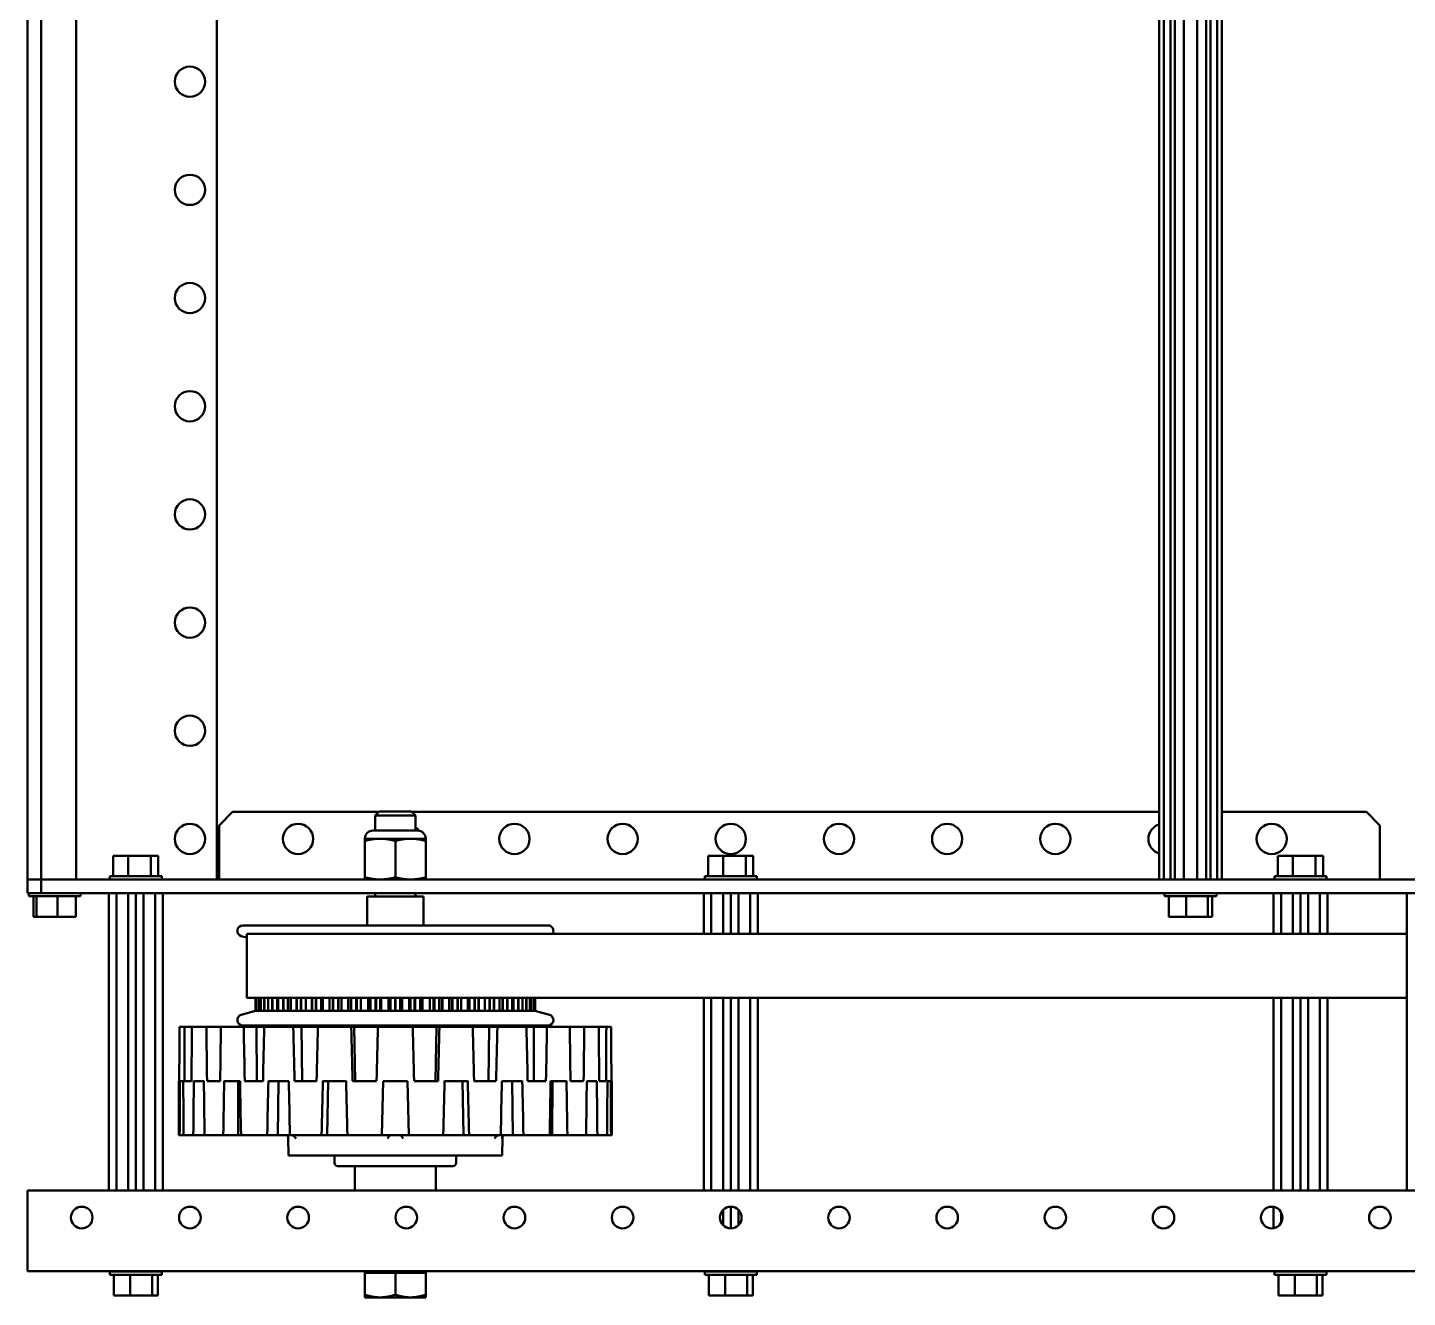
# Model space of a CAD drawing. Header units: inches. Extents: x 7.8 to 84, y 3.4 to 72.4.
# Drawn here: x 7.82 to 20.58, y 48.97 to 60.71 of the extents above; entities that cross this region are included whole.
import ezdxf

# ---------------------------------------------------------------- set-up
doc = ezdxf.new("R2010")
doc.units = ezdxf.units.IN
doc.header["$MEASUREMENT"] = 0
doc.layers.add('Visible (ANSI)', color=7, linetype='Continuous', lineweight=50)

msp = doc.modelspace()

# ---------------------------------------------------------------- linework, layer by layer
at = {"layer": 'Visible (ANSI)'}
for p, q in [((7.825, 52.835), (7.825, 68.585)), ((7.95, 52.835), (7.95, 68.585)), ((8.275, 52.835), (8.275, 68.585)), ((9.575, 52.835), (9.575, 68.585)), ((18.286, 52.835), (18.286, 68.585)), ((18.327, 52.835), (18.327, 68.585)), ((18.389, 52.835), (18.389, 68.585)), ((18.43, 52.835), (18.43, 68.585)), ((18.512, 52.835), (18.512, 68.585)), ((18.637, 52.835), (18.637, 68.585)), ((18.719, 52.835), (18.719, 68.585)), ((18.76, 52.835), (18.76, 68.585)), ((18.822, 52.835), (18.822, 68.585)), ((18.863, 52.835), (18.863, 68.585)), ((9.595, 53.335), (9.72, 53.46)), ((11.068, 53.46), (9.72, 53.46)), ((11.073, 53.465), (11.036, 53.428)), ((11.073, 53.465), (11.374, 53.465)), ((11.374, 53.465), (11.411, 53.428)), ((18.286, 53.46), (11.379, 53.46)), ((20.2, 53.46), (18.863, 53.46)), ((20.2, 53.46), (20.325, 53.335)), ((9.595, 53.335), (9.595, 52.897)), ((11.036, 53.428), (11.411, 53.428)), ((11.036, 53.428), (11.036, 53.288)), ((11.411, 53.428), (11.411, 53.288)), ((20.325, 52.897), (20.325, 53.335)), ((10.942, 53.212), (11.083, 53.212)), ((10.942, 53.212), (10.942, 52.835)), ((11.018, 53.288), (11.429, 53.288)), ((11.083, 53.212), (11.364, 53.212)), ((11.224, 53.192), (11.224, 52.855)), ((11.364, 53.212), (11.505, 53.212)), ((11.505, 53.212), (11.505, 52.835)), ((8.616, 53.055), (8.755, 53.055)), ((8.616, 52.865), (8.616, 53.055)), ((8.755, 53.055), (8.963, 53.055)), ((8.755, 52.865), (8.755, 53.055)), ((8.963, 53.055), (9.033, 53.055)), ((8.963, 52.865), (8.963, 53.055)), ((9.033, 52.865), (9.033, 53.055)), ((14.116, 53.055), (14.255, 53.055)), ((14.116, 52.865), (14.116, 53.055)), ((14.255, 53.055), (14.463, 53.055)), ((14.255, 52.865), (14.255, 53.055)), ((14.463, 53.055), (14.533, 53.055)), ((14.463, 52.865), (14.463, 53.055)), ((14.533, 52.865), (14.533, 53.055)), ((19.383, 53.055), (19.521, 53.055)), ((19.383, 52.865), (19.383, 53.055)), ((19.521, 53.055), (19.729, 53.055)), ((19.521, 52.865), (19.521, 53.055)), ((19.729, 53.055), (19.8, 53.055)), ((19.729, 52.865), (19.729, 53.055)), ((19.8, 52.865), (19.8, 53.055)), ((7.825, 52.835), (7.95, 52.835)), ((7.825, 52.835), (7.825, 52.71)), ((7.95, 52.835), (39.7, 52.835)), ((7.95, 52.71), (7.95, 52.835)), ((9.065, 52.865), (8.585, 52.865)), ((8.585, 52.835), (8.585, 52.865)), ((9.065, 52.835), (9.065, 52.865)), ((9.595, 52.835), (9.595, 52.897)), ((14.565, 52.865), (14.085, 52.865)), ((14.085, 52.835), (14.085, 52.865)), ((14.565, 52.835), (14.565, 52.865)), ((19.831, 52.865), (19.351, 52.865)), ((19.351, 52.835), (19.351, 52.865)), ((19.831, 52.835), (19.831, 52.865)), ((20.325, 52.897), (20.325, 52.835)), ((7.825, 52.71), (7.95, 52.71)), ((7.835, 52.71), (7.835, 52.68)), ((7.835, 52.68), (8.315, 52.68)), ((7.879, 52.68), (7.879, 52.49)), ((7.906, 52.68), (7.906, 52.49)), ((7.95, 52.71), (39.7, 52.71)), ((8.102, 52.68), (8.102, 52.49)), ((8.27, 52.68), (8.27, 52.49)), ((8.315, 52.71), (8.315, 52.68)), ((8.575, 52.71), (8.575, 49.96)), ((8.645, 52.71), (8.645, 49.96)), ((8.754, 52.71), (8.754, 49.96)), ((8.825, 52.71), (8.825, 49.96)), ((8.895, 52.71), (8.895, 49.96)), ((9.004, 52.71), (9.004, 49.96)), ((9.075, 52.71), (9.075, 49.96)), ((11.483, 52.678), (10.965, 52.678)), ((10.965, 52.678), (10.965, 52.41)), ((11.036, 52.71), (11.036, 52.678)), ((11.411, 52.71), (11.411, 52.678)), ((11.483, 52.678), (11.483, 52.41)), ((14.075, 52.71), (14.075, 52.333)), ((14.145, 52.71), (14.145, 52.333)), ((14.254, 52.71), (14.254, 52.333)), ((14.325, 52.71), (14.325, 52.333)), ((14.395, 52.71), (14.395, 52.333)), ((14.504, 52.71), (14.504, 52.333)), ((14.575, 52.71), (14.575, 52.333)), ((18.335, 52.71), (18.335, 52.68)), ((18.335, 52.68), (18.815, 52.68)), ((18.375, 52.68), (18.375, 52.49)), ((18.535, 52.68), (18.535, 52.49)), ((18.735, 52.68), (18.735, 52.49)), ((18.775, 52.68), (18.775, 52.49)), ((18.815, 52.71), (18.815, 52.68)), ((19.341, 52.71), (19.341, 52.333)), ((19.412, 52.71), (19.412, 52.333)), ((19.52, 52.71), (19.52, 52.333)), ((19.591, 52.71), (19.591, 52.333)), ((19.662, 52.71), (19.662, 52.333)), ((19.77, 52.71), (19.77, 52.333)), ((19.841, 52.71), (19.841, 52.333)), ((20.575, 52.71), (20.575, 49.96)), ((7.906, 52.49), (7.879, 52.49)), ((8.102, 52.49), (7.906, 52.49)), ((8.27, 52.49), (8.102, 52.49)), ((18.535, 52.49), (18.375, 52.49)), ((18.735, 52.49), (18.535, 52.49)), ((18.775, 52.49), (18.735, 52.49)), ((9.85, 52.298), (9.8, 52.311)), ((12.635, 52.41), (9.813, 52.41)), ((20.575, 52.333), (9.85, 52.333)), ((9.85, 51.742), (9.85, 52.333)), ((9.85, 51.742), (11.226, 51.742)), ((9.93, 51.742), (9.93, 51.62)), ((9.942, 51.742), (9.942, 51.62)), ((9.964, 51.742), (9.964, 51.62)), ((9.967, 51.742), (9.967, 51.62)), ((9.982, 51.742), (9.982, 51.62)), ((10.011, 51.742), (10.011, 51.62)), ((10.015, 51.742), (10.015, 51.62)), ((10.049, 51.742), (10.049, 51.62)), ((10.086, 51.742), (10.086, 51.62)), ((10.089, 51.742), (10.089, 51.62)), ((10.132, 51.742), (10.132, 51.62)), ((10.134, 51.742), (10.134, 51.62)), ((10.142, 51.742), (10.142, 51.62)), ((10.186, 51.742), (10.186, 51.62)), ((10.189, 51.742), (10.189, 51.62)), ((10.23, 51.742), (10.23, 51.62)), ((10.232, 51.742), (10.232, 51.62)), ((10.259, 51.742), (10.259, 51.62)), ((10.309, 51.742), (10.309, 51.62)), ((10.312, 51.742), (10.312, 51.62)), ((10.35, 51.742), (10.35, 51.62)), ((10.353, 51.742), (10.353, 51.62)), ((10.396, 51.742), (10.396, 51.62)), ((10.398, 51.742), (10.398, 51.62)), ((10.453, 51.742), (10.453, 51.62)), ((10.455, 51.742), (10.455, 51.62)), ((10.49, 51.742), (10.49, 51.62)), ((10.492, 51.742), (10.492, 51.62)), ((10.537, 51.742), (10.537, 51.62)), ((10.543, 51.742), (10.543, 51.62)), ((10.554, 51.742), (10.554, 51.62)), ((10.614, 51.742), (10.614, 51.62)), ((10.616, 51.742), (10.616, 51.62)), ((10.646, 51.742), (10.646, 51.62)), ((10.648, 51.742), (10.648, 51.62)), ((10.694, 51.742), (10.694, 51.62)), ((10.7, 51.742), (10.7, 51.62)), ((10.725, 51.742), (10.725, 51.62)), ((10.788, 51.742), (10.788, 51.62)), ((10.79, 51.742), (10.79, 51.62)), ((10.815, 51.742), (10.815, 51.62)), ((10.817, 51.742), (10.817, 51.62)), ((10.863, 51.742), (10.863, 51.62)), ((10.869, 51.742), (10.869, 51.62)), ((10.904, 51.742), (10.904, 51.62)), ((10.905, 51.742), (10.905, 51.62)), ((10.906, 51.742), (10.906, 51.62)), ((10.972, 51.742), (10.972, 51.62)), ((10.973, 51.742), (10.973, 51.62)), ((10.994, 51.742), (10.994, 51.62)), ((10.995, 51.742), (10.995, 51.62)), ((11.04, 51.742), (11.04, 51.62)), ((11.046, 51.742), (11.046, 51.62)), ((11.085, 51.742), (11.085, 51.62)), ((11.086, 51.742), (11.086, 51.62)), ((11.094, 51.742), (11.094, 51.62)), ((11.094, 51.742), (11.094, 51.62)), ((11.162, 51.742), (11.162, 51.62)), ((11.163, 51.742), (11.163, 51.62)), ((11.177, 51.742), (11.177, 51.62)), ((11.178, 51.742), (11.178, 51.62)), ((11.221, 51.742), (11.221, 51.62)), ((20.575, 51.742), (11.226, 51.742)), ((11.227, 51.742), (11.227, 51.62)), ((11.269, 51.742), (11.269, 51.62)), ((11.271, 51.742), (11.271, 51.62)), ((11.285, 51.742), (11.285, 51.62)), ((11.286, 51.742), (11.286, 51.62)), ((11.353, 51.742), (11.353, 51.62)), ((11.353, 51.742), (11.353, 51.62)), ((11.361, 51.742), (11.361, 51.62)), ((11.363, 51.742), (11.363, 51.62)), ((11.401, 51.742), (11.401, 51.62)), ((11.408, 51.742), (11.408, 51.62)), ((11.452, 51.742), (11.452, 51.62)), ((11.454, 51.742), (11.454, 51.62)), ((11.474, 51.742), (11.474, 51.62)), ((11.475, 51.742), (11.475, 51.62)), ((11.542, 51.742), (11.542, 51.62)), ((11.543, 51.742), (11.543, 51.62)), ((11.544, 51.742), (11.544, 51.62)), ((11.578, 51.742), (11.578, 51.62)), ((11.585, 51.742), (11.585, 51.62)), ((11.63, 51.742), (11.63, 51.62)), ((11.632, 51.742), (11.632, 51.62)), ((11.658, 51.742), (11.658, 51.62)), ((11.66, 51.742), (11.66, 51.62)), ((11.723, 51.742), (11.723, 51.62)), ((11.747, 51.742), (11.747, 51.62)), ((11.753, 51.742), (11.753, 51.62)), ((11.799, 51.742), (11.799, 51.62)), ((11.801, 51.742), (11.801, 51.62)), ((11.832, 51.742), (11.832, 51.62)), ((11.834, 51.742), (11.834, 51.62)), ((11.894, 51.742), (11.894, 51.62)), ((11.905, 51.742), (11.905, 51.62)), ((11.91, 51.742), (11.91, 51.62)), ((11.955, 51.742), (11.955, 51.62)), ((11.958, 51.742), (11.958, 51.62)), ((11.992, 51.742), (11.992, 51.62)), ((11.995, 51.742), (11.995, 51.62)), ((12.05, 51.742), (12.05, 51.62)), ((12.052, 51.742), (12.052, 51.62)), ((12.095, 51.742), (12.095, 51.62)), ((12.097, 51.742), (12.097, 51.62)), ((12.136, 51.742), (12.136, 51.62)), ((12.138, 51.742), (12.138, 51.62)), ((12.188, 51.742), (12.188, 51.62)), ((12.215, 51.742), (12.215, 51.62)), ((12.218, 51.742), (12.218, 51.62)), ((12.259, 51.742), (12.259, 51.62)), ((12.262, 51.742), (12.262, 51.62)), ((12.305, 51.742), (12.305, 51.62)), ((12.313, 51.742), (12.313, 51.62)), ((12.316, 51.742), (12.316, 51.62)), ((12.358, 51.742), (12.358, 51.62)), ((12.362, 51.742), (12.362, 51.62)), ((12.398, 51.742), (12.398, 51.62)), ((12.433, 51.742), (12.433, 51.62)), ((12.436, 51.742), (12.436, 51.62)), ((12.466, 51.742), (12.466, 51.62)), ((12.48, 51.742), (12.48, 51.62)), ((12.484, 51.742), (12.484, 51.62)), ((12.506, 51.742), (12.506, 51.62)), ((12.517, 51.742), (12.517, 51.62)), ((14.075, 51.742), (14.075, 49.96)), ((14.145, 51.742), (14.145, 49.96)), ((14.254, 51.742), (14.254, 49.96)), ((14.325, 51.742), (14.325, 49.96)), ((14.395, 51.742), (14.395, 49.96)), ((14.504, 51.742), (14.504, 49.96)), ((14.575, 51.742), (14.575, 49.96)), ((19.341, 51.742), (19.341, 49.96)), ((19.412, 51.742), (19.412, 49.96)), ((19.52, 51.742), (19.52, 49.96)), ((19.591, 51.742), (19.591, 49.96)), ((19.662, 51.742), (19.662, 49.96)), ((19.77, 51.742), (19.77, 49.96)), ((19.841, 51.742), (19.841, 49.96)), ((9.932, 51.62), (9.8, 51.584)), ((9.933, 51.62), (9.93, 51.62)), ((9.93, 51.62), (9.93, 51.62)), ((9.942, 51.62), (9.933, 51.62)), ((9.947, 51.62), (9.942, 51.62)), ((9.942, 51.62), (9.942, 51.62)), ((9.951, 51.62), (9.947, 51.62)), ((9.982, 51.62), (9.951, 51.62)), ((9.993, 51.62), (9.982, 51.62)), ((9.982, 51.62), (9.982, 51.62)), ((9.998, 51.62), (9.993, 51.62)), ((10.049, 51.62), (9.998, 51.62)), ((10.051, 51.62), (10.049, 51.62)), ((10.066, 51.62), (10.051, 51.62)), ((10.072, 51.62), (10.066, 51.62)), ((10.142, 51.62), (10.072, 51.62)), ((10.145, 51.62), (10.142, 51.62)), ((10.165, 51.62), (10.145, 51.62)), ((10.172, 51.62), (10.165, 51.62)), ((10.26, 51.62), (10.172, 51.62)), ((10.263, 51.62), (10.26, 51.62)), ((10.288, 51.62), (10.263, 51.62)), ((10.295, 51.62), (10.288, 51.62)), ((10.398, 51.62), (10.295, 51.62)), ((10.403, 51.62), (10.398, 51.62)), ((10.431, 51.62), (10.403, 51.62)), ((10.439, 51.62), (10.431, 51.62)), ((10.556, 51.62), (10.439, 51.62)), ((10.562, 51.62), (10.556, 51.62)), ((10.592, 51.62), (10.562, 51.62)), ((10.601, 51.62), (10.592, 51.62)), ((10.728, 51.62), (10.601, 51.62)), ((10.735, 51.62), (10.728, 51.62)), ((10.768, 51.62), (10.735, 51.62)), ((10.776, 51.62), (10.768, 51.62)), ((10.911, 51.62), (10.776, 51.62)), ((10.919, 51.62), (10.911, 51.62)), ((10.953, 51.62), (10.919, 51.62)), ((10.962, 51.62), (10.953, 51.62)), ((11.101, 51.62), (10.962, 51.62)), ((11.109, 51.62), (11.101, 51.62)), ((11.145, 51.62), (11.109, 51.62)), ((11.153, 51.62), (11.145, 51.62)), ((11.294, 51.62), (11.153, 51.62)), ((11.303, 51.62), (11.294, 51.62)), ((11.338, 51.62), (11.303, 51.62)), ((11.346, 51.62), (11.338, 51.62)), ((11.486, 51.62), (11.346, 51.62)), ((11.494, 51.62), (11.486, 51.62)), ((11.529, 51.62), (11.494, 51.62)), ((11.537, 51.62), (11.529, 51.62)), ((11.671, 51.62), (11.537, 51.62)), ((11.68, 51.62), (11.671, 51.62)), ((11.713, 51.62), (11.68, 51.62)), ((11.72, 51.62), (11.713, 51.62)), ((11.847, 51.62), (11.72, 51.62)), ((11.855, 51.62), (11.847, 51.62)), ((11.886, 51.62), (11.855, 51.62)), ((11.892, 51.62), (11.886, 51.62)), ((12.008, 51.62), (11.892, 51.62)), ((12.016, 51.62), (12.008, 51.62)), ((12.044, 51.62), (12.016, 51.62)), ((12.049, 51.62), (12.044, 51.62)), ((12.152, 51.62), (12.049, 51.62)), ((12.16, 51.62), (12.152, 51.62)), ((12.184, 51.62), (12.16, 51.62)), ((12.188, 51.62), (12.184, 51.62)), ((12.276, 51.62), (12.188, 51.62)), ((12.283, 51.62), (12.276, 51.62)), ((12.303, 51.62), (12.283, 51.62)), ((12.305, 51.62), (12.303, 51.62)), ((12.376, 51.62), (12.305, 51.62)), ((12.381, 51.62), (12.376, 51.62)), ((12.397, 51.62), (12.381, 51.62)), ((12.398, 51.62), (12.397, 51.62)), ((12.45, 51.62), (12.398, 51.62)), ((12.455, 51.62), (12.45, 51.62)), ((12.465, 51.62), (12.455, 51.62)), ((12.466, 51.62), (12.465, 51.62)), ((12.496, 51.62), (12.466, 51.62)), ((12.5, 51.62), (12.496, 51.62)), ((12.506, 51.62), (12.5, 51.62)), ((12.515, 51.62), (12.506, 51.62)), ((12.506, 51.62), (12.506, 51.62)), ((12.517, 51.62), (12.515, 51.62)), ((12.515, 51.62), (12.648, 51.584)), ((12.517, 51.62), (12.517, 51.62)), ((9.273, 51.472), (9.228, 51.472)), ((9.273, 51.472), (9.344, 51.472)), ((9.477, 51.472), (9.344, 51.472)), ((9.477, 51.472), (9.612, 51.472)), ((9.822, 51.472), (9.612, 51.472)), ((9.813, 51.486), (12.635, 51.486)), ((9.822, 51.472), (9.942, 51.472)), ((9.942, 51.472), (10.011, 51.472)), ((9.942, 51.472), (9.944, 50.972)), ((10.281, 51.472), (10.011, 51.472)), ((10.281, 51.472), (10.357, 51.472)), ((10.357, 51.472), (10.508, 51.472)), ((10.357, 51.472), (10.364, 50.972)), ((10.816, 51.472), (10.508, 51.472)), ((10.816, 51.472), (10.842, 51.472)), ((10.842, 51.472), (11.063, 51.472)), ((10.842, 51.472), (10.853, 50.972)), ((11.036, 51.486), (11.036, 51.472)), ((11.384, 51.472), (11.063, 51.472)), ((11.384, 51.472), (11.605, 51.472)), ((11.411, 51.486), (11.411, 51.472)), ((11.605, 51.472), (11.594, 50.972)), ((11.605, 51.472), (11.632, 51.472)), ((11.939, 51.472), (11.632, 51.472)), ((11.939, 51.472), (12.09, 51.472)), ((12.09, 51.472), (12.084, 50.972)), ((12.09, 51.472), (12.167, 51.472)), ((12.436, 51.472), (12.167, 51.472)), ((12.436, 51.472), (12.505, 51.472)), ((12.505, 51.472), (12.504, 50.972)), ((12.505, 51.472), (12.625, 51.472)), ((12.835, 51.472), (12.625, 51.472)), ((12.835, 51.472), (12.971, 51.472)), ((13.104, 51.472), (12.971, 51.472)), ((13.104, 51.472), (13.174, 51.472)), ((13.22, 51.472), (13.174, 51.472)), ((9.227, 50.972), (9.224, 50.972)), ((9.224, 50.472), (9.224, 50.972)), ((9.231, 50.972), (9.263, 50.972)), ((9.339, 50.972), (9.276, 50.972)), ((9.361, 50.972), (9.454, 50.972)), ((9.604, 50.972), (9.483, 50.972)), ((9.641, 50.972), (9.788, 50.972)), ((9.772, 50.472), (9.771, 50.972)), ((10.001, 50.972), (9.831, 50.972)), ((10.05, 50.972), (10.238, 50.972)), ((10.139, 50.472), (10.143, 50.972)), ((10.496, 50.972), (10.292, 50.972)), ((10.554, 50.972), (10.769, 50.972)), ((10.593, 50.472), (10.602, 50.972)), ((11.05, 50.972), (10.829, 50.972)), ((11.099, 50.472), (11.112, 50.972)), ((11.336, 50.972), (11.112, 50.972)), ((11.336, 50.972), (11.349, 50.472)), ((11.619, 50.972), (11.397, 50.972)), ((11.679, 50.972), (11.894, 50.972)), ((11.854, 50.472), (11.845, 50.972)), ((12.155, 50.972), (11.951, 50.972)), ((12.209, 50.972), (12.397, 50.972)), ((12.309, 50.472), (12.305, 50.972)), ((12.616, 50.972), (12.447, 50.972)), ((12.66, 50.972), (12.806, 50.972)), ((12.675, 50.472), (12.677, 50.972)), ((12.964, 50.972), (12.843, 50.972)), ((12.994, 50.972), (13.087, 50.972)), ((13.171, 50.972), (13.108, 50.972)), ((13.184, 50.972), (13.216, 50.972)), ((13.224, 50.972), (13.221, 50.972)), ((13.224, 50.472), (13.224, 50.972)), ((9.23, 50.472), (9.224, 50.472)), ((9.266, 50.472), (9.23, 50.472)), ((9.356, 50.472), (9.266, 50.472)), ((9.46, 50.472), (9.356, 50.472)), ((9.633, 50.472), (9.46, 50.472)), ((9.772, 50.472), (9.633, 50.472)), ((9.797, 50.472), (9.772, 50.472)), ((10.039, 50.472), (9.797, 50.472)), ((10.139, 50.472), (10.039, 50.472)), ((10.25, 50.472), (10.139, 50.472)), ((10.236, 50.285), (10.233, 50.456)), ((10.236, 50.285), (10.233, 50.454)), ((10.541, 50.472), (10.25, 50.472)), ((10.593, 50.472), (10.541, 50.472)), ((10.781, 50.472), (10.593, 50.472)), ((11.099, 50.472), (10.781, 50.472)), ((11.349, 50.472), (11.099, 50.472)), ((11.666, 50.472), (11.349, 50.472)), ((11.854, 50.472), (11.666, 50.472)), ((11.906, 50.472), (11.854, 50.472)), ((12.198, 50.472), (11.906, 50.472)), ((12.309, 50.472), (12.198, 50.472)), ((12.211, 50.285), (12.214, 50.454)), ((12.212, 50.285), (12.215, 50.456)), ((12.408, 50.472), (12.309, 50.472)), ((12.65, 50.472), (12.408, 50.472)), ((12.675, 50.472), (12.65, 50.472)), ((12.814, 50.472), (12.675, 50.472)), ((12.988, 50.472), (12.814, 50.472)), ((13.091, 50.472), (12.988, 50.472)), ((13.182, 50.472), (13.091, 50.472)), ((13.217, 50.472), (13.182, 50.472)), ((13.224, 50.472), (13.217, 50.472)), ((10.236, 50.285), (10.236, 50.285)), ((10.45, 50.285), (10.236, 50.285)), ((11.033, 50.285), (10.48, 50.285)), ((10.661, 50.216), (10.661, 50.285)), ((11.391, 50.285), (11.056, 50.285)), ((11.968, 50.285), (11.415, 50.285)), ((11.786, 50.216), (11.786, 50.285)), ((12.211, 50.285), (11.998, 50.285)), ((12.212, 50.285), (12.211, 50.285)), ((11.755, 50.185), (10.692, 50.185)), ((10.849, 49.96), (10.849, 50.185)), ((11.599, 49.96), (11.599, 50.185)), ((39.825, 49.96), (7.825, 49.96)), ((7.825, 49.397), (7.825, 49.96)), ((14.254, 49.78), (14.254, 49.639)), ((14.325, 49.81), (14.325, 49.61)), ((14.395, 49.78), (14.395, 49.639)), ((19.341, 49.808), (19.341, 49.611)), ((19.412, 49.758), (19.412, 49.662)), ((7.825, 49.215), (7.825, 49.397)), ((7.825, 49.215), (39.825, 49.215)), ((8.585, 49.21), (9.065, 49.21)), ((8.585, 49.21), (8.585, 49.18)), ((8.585, 49.18), (9.065, 49.18)), ((8.621, 49.18), (8.621, 48.99)), ((8.7, 49.215), (8.7, 49.21)), ((8.772, 49.18), (8.772, 48.99)), ((8.95, 49.215), (8.95, 49.21)), ((8.976, 49.18), (8.976, 48.99)), ((9.028, 49.18), (9.028, 48.99)), ((9.065, 49.21), (9.065, 49.18)), ((10.943, 49.215), (10.943, 49.2)), ((10.943, 49.2), (11.083, 49.2)), ((10.943, 49.2), (10.943, 48.972)), ((11.083, 49.2), (11.224, 49.2)), ((11.224, 49.2), (11.364, 49.2)), ((11.224, 49.2), (11.224, 48.997)), ((11.364, 49.2), (11.505, 49.2)), ((11.505, 49.215), (11.505, 49.2)), ((11.505, 49.2), (11.505, 48.972)), ((14.085, 49.21), (14.565, 49.21)), ((14.085, 49.21), (14.085, 49.18)), ((14.085, 49.18), (14.565, 49.18)), ((14.121, 49.18), (14.121, 48.99)), ((14.2, 49.215), (14.2, 49.21)), ((14.272, 49.18), (14.272, 48.99)), ((14.45, 49.215), (14.45, 49.21)), ((14.476, 49.18), (14.476, 48.99)), ((14.528, 49.18), (14.528, 48.99)), ((14.565, 49.21), (14.565, 49.18)), ((19.351, 49.21), (19.831, 49.21)), ((19.351, 49.21), (19.351, 49.18)), ((19.351, 49.18), (19.831, 49.18)), ((19.387, 49.18), (19.387, 48.99)), ((19.466, 49.215), (19.466, 49.21)), ((19.539, 49.18), (19.539, 48.99)), ((19.716, 49.215), (19.716, 49.21)), ((19.743, 49.18), (19.743, 48.99)), ((19.795, 49.18), (19.795, 48.99)), ((19.831, 49.21), (19.831, 49.18)), ((8.772, 48.99), (8.621, 48.99)), ((8.976, 48.99), (8.772, 48.99)), ((9.028, 48.99), (8.976, 48.99)), ((14.272, 48.99), (14.121, 48.99)), ((14.476, 48.99), (14.272, 48.99)), ((14.528, 48.99), (14.476, 48.99)), ((19.539, 48.99), (19.387, 48.99)), ((19.743, 48.99), (19.539, 48.99)), ((19.795, 48.99), (19.743, 48.99)), ((11.083, 48.972), (10.943, 48.972)), ((11.364, 48.972), (11.083, 48.972)), ((11.364, 48.972), (11.505, 48.972))]:
    msp.add_line(p, q, dxfattribs=at)
for centre, radius in [((9.325, 60.21), 0.14), ((9.325, 59.21), 0.14), ((9.325, 58.21), 0.14), ((9.325, 57.21), 0.14), ((9.325, 56.21), 0.14), ((9.325, 55.21), 0.14), ((9.325, 54.21), 0.14), ((9.325, 53.21), 0.14), ((10.325, 53.21), 0.14), ((12.325, 53.21), 0.14), ((13.325, 53.21), 0.14), ((14.325, 53.21), 0.14), ((15.325, 53.21), 0.14), ((16.325, 53.21), 0.14), ((17.325, 53.21), 0.14), ((19.325, 53.21), 0.14), ((8.325, 49.71), 0.1), ((9.325, 49.71), 0.1), ((10.325, 49.71), 0.1), ((11.325, 49.71), 0.1), ((12.325, 49.71), 0.1), ((13.325, 49.71), 0.1), ((14.325, 49.71), 0.1), ((15.325, 49.71), 0.1), ((16.325, 49.71), 0.1), ((17.325, 49.71), 0.1), ((18.325, 49.71), 0.1), ((19.325, 49.71), 0.1), ((20.325, 49.71), 0.1)]:
    msp.add_circle(centre, radius, dxfattribs=at)
for centre, radius, start, end in [((11.325, 53.21), 0.14, 33.4563, 51.7476), ((18.325, 53.21), 0.14, 106.0366, 253.9634), ((11.018, 53.212), 0.0755, 90, 180), ((11.429, 53.212), 0.0755, 0, 90), ((9.813, 52.36), 0.05, 90, 255), ((12.635, 52.36), 0.05, 327.3383, 90), ((9.813, 51.536), 0.05, 105, 270), ((12.635, 51.536), 0.05, 270, 75), ((10.692, 50.216), 0.0312, 180, 270), ((11.755, 50.216), 0.0312, 270, 0)]:
    msp.add_arc(centre, radius, start, end, dxfattribs=at)
for centre, major_axis, ratio, start_param, end_param in [((11.224, 46.698), (0, 76.379), 0.026187, 1.508254, 1.514812), ((11.224, 46.699), (-0.564, 76.376), 0.025124, 1.508071, 1.514629), ((11.224, 46.698), (0.564, 76.379), 0.025125, 1.508439, 1.514997), ((11.224, 46.699), (-1.082, 76.377), 0.022025, 1.507943, 1.514501), ((11.224, 46.698), (1.082, 76.382), 0.022026, 1.508564, 1.515121), ((11.224, 46.699), (-1.512, 76.376), 0.017141, 1.507917, 1.514475), ((11.224, 46.698), (1.512, 76.379), 0.017142, 1.508593, 1.515151), ((11.224, 46.699), (-1.82, 76.379), 0.010872, 1.507995, 1.514553), ((11.224, 46.699), (1.819, 76.374), 0.010871, 1.508517, 1.515075), ((11.224, 46.699), (-1.98, 76.375), 0.003724, 1.50816, 1.514718), ((11.224, 46.699), (1.98, 76.379), 0.003724, 1.508351, 1.514909), ((11.224, 46.699), (-1.98, 76.377), 0.003724, 4.768275, 4.774833), ((11.224, 46.699), (1.98, 76.372), 0.003724, 4.768464, 4.775022), ((11.224, 46.699), (-1.819, 76.375), 0.010872, 4.768112, 4.77467), ((11.224, 46.699), (1.819, 76.377), 0.010872, 4.768631, 4.775189), ((11.224, 46.699), (-1.512, 76.377), 0.017141, 4.768032, 4.77459), ((11.224, 46.699), (1.512, 76.378), 0.017142, 4.768712, 4.77527), ((11.224, 46.698), (-1.082, 76.379), 0.022025, 4.768062, 4.77462), ((11.224, 46.699), (1.082, 76.379), 0.022025, 4.768685, 4.775243), ((11.224, 46.699), (-0.564, 76.378), 0.025124, 4.768187, 4.774745), ((11.224, 46.699), (0.564, 76.378), 0.025124, 4.768558, 4.775116), ((11.224, 46.699), (0, 76.377), 0.026186, 4.768372, 4.77493), ((11.224, 55.246), (0.285, 76.38), 0.02592, 1.626879, 1.633436), ((11.224, 55.246), (-0.285, 76.379), 0.02592, 1.626684, 1.633242), ((11.224, 55.246), (0.831, 76.376), 0.023817, 1.627038, 1.633596), ((11.224, 55.246), (-0.831, 76.377), 0.023817, 1.62652, 1.633078), ((11.224, 55.246), (1.31, 76.377), 0.019784, 1.627118, 1.633676), ((11.224, 55.246), (-1.31, 76.375), 0.019784, 1.626438, 1.632996), ((11.224, 55.246), (1.683, 76.378), 0.01415, 1.627092, 1.63365), ((11.224, 55.246), (-1.683, 76.379), 0.014151, 1.626469, 1.633027), ((11.224, 55.246), (1.919, 76.377), 0.007373, 1.626964, 1.633522), ((11.224, 55.246), (-1.919, 76.378), 0.007373, 1.626595, 1.633153), ((11.224, 55.246), (1.919, 76.376), 0.007373, 4.650034, 4.656592), ((11.224, 55.246), (-1.919, 76.377), 0.007373, 4.649663, 4.656221), ((11.224, 55.246), (1.683, 76.379), 0.014151, 4.650158, 4.656716), ((11.224, 55.246), (-1.683, 76.377), 0.01415, 4.649536, 4.656094), ((11.224, 55.246), (1.31, 76.376), 0.019784, 4.650188, 4.656746), ((11.224, 55.246), (-1.31, 76.376), 0.019784, 4.64951, 4.656068), ((11.224, 55.246), (0.831, 76.379), 0.023818, 4.650106, 4.656663), ((11.224, 55.246), (-0.831, 76.379), 0.023817, 4.649587, 4.656145), ((11.224, 55.246), (0.285, 76.376), 0.025919, 4.649945, 4.656503), ((11.224, 55.246), (-0.285, 76.378), 0.025919, 4.649751, 4.656308)]:
    msp.add_ellipse(centre, major_axis=major_axis, ratio=ratio, start_param=start_param, end_param=end_param, dxfattribs=at)
for points, weights in [([(11.083, 53.212), (11.018, 53.212), (10.942, 53.192)], [2.58969627547, 2.58969627547, 2.40376444832]), ([(11.224, 53.192), (11.148, 53.212), (11.083, 53.212)], [2.40376444832, 2.58969627547, 2.58969627547]), ([(11.364, 53.212), (11.299, 53.212), (11.224, 53.192)], [2.58969627547, 2.58969627547, 2.40376444832]), ([(11.505, 53.192), (11.43, 53.212), (11.364, 53.212)], [2.40376444832, 2.58969627547, 2.58969627547]), ([(10.942, 52.855), (11.018, 52.835), (11.083, 52.835)], [2.40376444832, 2.58969627547, 2.58969627547]), ([(11.083, 52.835), (11.148, 52.835), (11.224, 52.855)], [2.58969627547, 2.58969627547, 2.40376444832]), ([(11.224, 52.855), (11.299, 52.835), (11.364, 52.835)], [2.40376444832, 2.58969627547, 2.58969627547]), ([(11.364, 52.835), (11.43, 52.835), (11.505, 52.855)], [2.58969627547, 2.58969627547, 2.40376444832]), ([(11.083, 48.972), (11.018, 48.972), (10.943, 48.997)], [1.82401879146, 1.82401879146, 1.69306013432]), ([(11.224, 48.997), (11.148, 48.972), (11.083, 48.972)], [1.69306013432, 1.82401879146, 1.82401879146]), ([(11.364, 48.972), (11.299, 48.972), (11.224, 48.997)], [1.82401879146, 1.82401879146, 1.69306013432]), ([(11.505, 48.997), (11.429, 48.972), (11.364, 48.972)], [1.69306013432, 1.82401879146, 1.82401879146])]:
    msp.add_rational_spline(points, weights, degree=2, dxfattribs=at)
for points in [[(10.219, 50.471), (10.216, 50.472), (10.212, 50.472), (10.21, 50.472)], [(10.263, 50.472), (10.266, 50.472), (10.27, 50.472), (10.272, 50.471)], [(11.17, 50.471), (11.17, 50.472), (11.17, 50.472), (11.17, 50.472)], [(11.278, 50.472), (11.278, 50.472), (11.278, 50.472), (11.277, 50.471)], [(12.175, 50.471), (12.178, 50.472), (12.181, 50.472), (12.184, 50.472)], [(12.238, 50.472), (12.235, 50.472), (12.232, 50.472), (12.229, 50.471)]]:
    msp.add_open_spline(points, degree=3, dxfattribs=at)
for points, knots in [([(10.235, 50.442), (10.235, 50.442), (10.235, 50.442), (10.235, 50.448), (10.234, 50.453), (10.23, 50.462), (10.228, 50.464), (10.224, 50.468), (10.222, 50.47), (10.219, 50.471)], [-0.0005345, -0.0005345, -0.0005345, -0.0005345, 0, 0, 0.0601122, 0.0601122, 0.0996617, 0.0996617, 0.1412396, 0.1412396, 0.1412396, 0.1412396]), ([(10.272, 50.471), (10.275, 50.47), (10.279, 50.468), (10.284, 50.464), (10.288, 50.462), (10.297, 50.453), (10.302, 50.448), (10.306, 50.442), (10.306, 50.442), (10.307, 50.442)], [0, 0, 0, 0, 0.02795763, 0.02795763, 0.05455162, 0.05455162, 0.09497498, 0.09497498, 0.09533442, 0.09533442, 0.09533442, 0.09533442]), ([(11.152, 50.442), (11.152, 50.442), (11.152, 50.442), (11.157, 50.448), (11.161, 50.453), (11.166, 50.462), (11.168, 50.464), (11.169, 50.468), (11.17, 50.47), (11.17, 50.471)], [-0.0005345, -0.0005345, -0.0005345, -0.0005345, 0, 0, 0.0601122, 0.0601122, 0.0996618, 0.0996618, 0.1412397, 0.1412397, 0.1412397, 0.1412397]), ([(11.277, 50.471), (11.277, 50.47), (11.278, 50.468), (11.28, 50.464), (11.281, 50.462), (11.286, 50.453), (11.291, 50.448), (11.296, 50.442), (11.296, 50.442), (11.296, 50.442)], [0, 0, 0, 0, 0.02795763, 0.02795763, 0.05455162, 0.05455162, 0.09497496, 0.09497496, 0.09533439, 0.09533439, 0.09533439, 0.09533439]), ([(12.141, 50.442), (12.141, 50.442), (12.141, 50.442), (12.145, 50.448), (12.151, 50.453), (12.16, 50.462), (12.163, 50.464), (12.169, 50.468), (12.172, 50.47), (12.175, 50.471)], [-0.0005345, -0.0005345, -0.0005345, -0.0005345, 0, 0, 0.0601122, 0.0601122, 0.0996618, 0.0996618, 0.1412398, 0.1412398, 0.1412398, 0.1412398]), ([(12.229, 50.471), (12.226, 50.47), (12.223, 50.468), (12.219, 50.464), (12.217, 50.462), (12.213, 50.453), (12.212, 50.448), (12.213, 50.442), (12.213, 50.442), (12.213, 50.442)], [0, 0, 0, 0, 0.02795763, 0.02795763, 0.05455162, 0.05455162, 0.09497497, 0.09497497, 0.0953344, 0.0953344, 0.0953344, 0.0953344]), ([(10.48, 50.285), (10.476, 50.285), (10.471, 50.285), (10.466, 50.285), (10.461, 50.285), (10.455, 50.285), (10.45, 50.285)], [0, 0, 0, 0, 0.0004219999, 0.0004219999, 0.0004219999, 0.0008439997, 0.0008439997, 0.0008439997, 0.0008439997]), ([(11.056, 50.285), (11.055, 50.285), (11.052, 50.285), (11.047, 50.285), (11.043, 50.285), (11.038, 50.285), (11.033, 50.285)], [0, 0, 0, 0, 0.0004219999, 0.0004219999, 0.0004219999, 0.0008439997, 0.0008439997, 0.0008439997, 0.0008439997]), ([(11.415, 50.285), (11.409, 50.285), (11.404, 50.285), (11.4, 50.285), (11.396, 50.285), (11.393, 50.285), (11.391, 50.285)], [0, 0, 0, 0, 0.0004219999, 0.0004219999, 0.0004219999, 0.0008439997, 0.0008439997, 0.0008439997, 0.0008439997]), ([(11.998, 50.285), (11.992, 50.285), (11.987, 50.285), (11.981, 50.285), (11.976, 50.285), (11.971, 50.285), (11.968, 50.285)], [0, 0, 0, 0, 0.0004219999, 0.0004219999, 0.0004219999, 0.0008439997, 0.0008439997, 0.0008439997, 0.0008439997])]:
    msp.add_open_spline(points, degree=3, knots=knots, dxfattribs=at)

doc.saveas('drawing.dxf')
